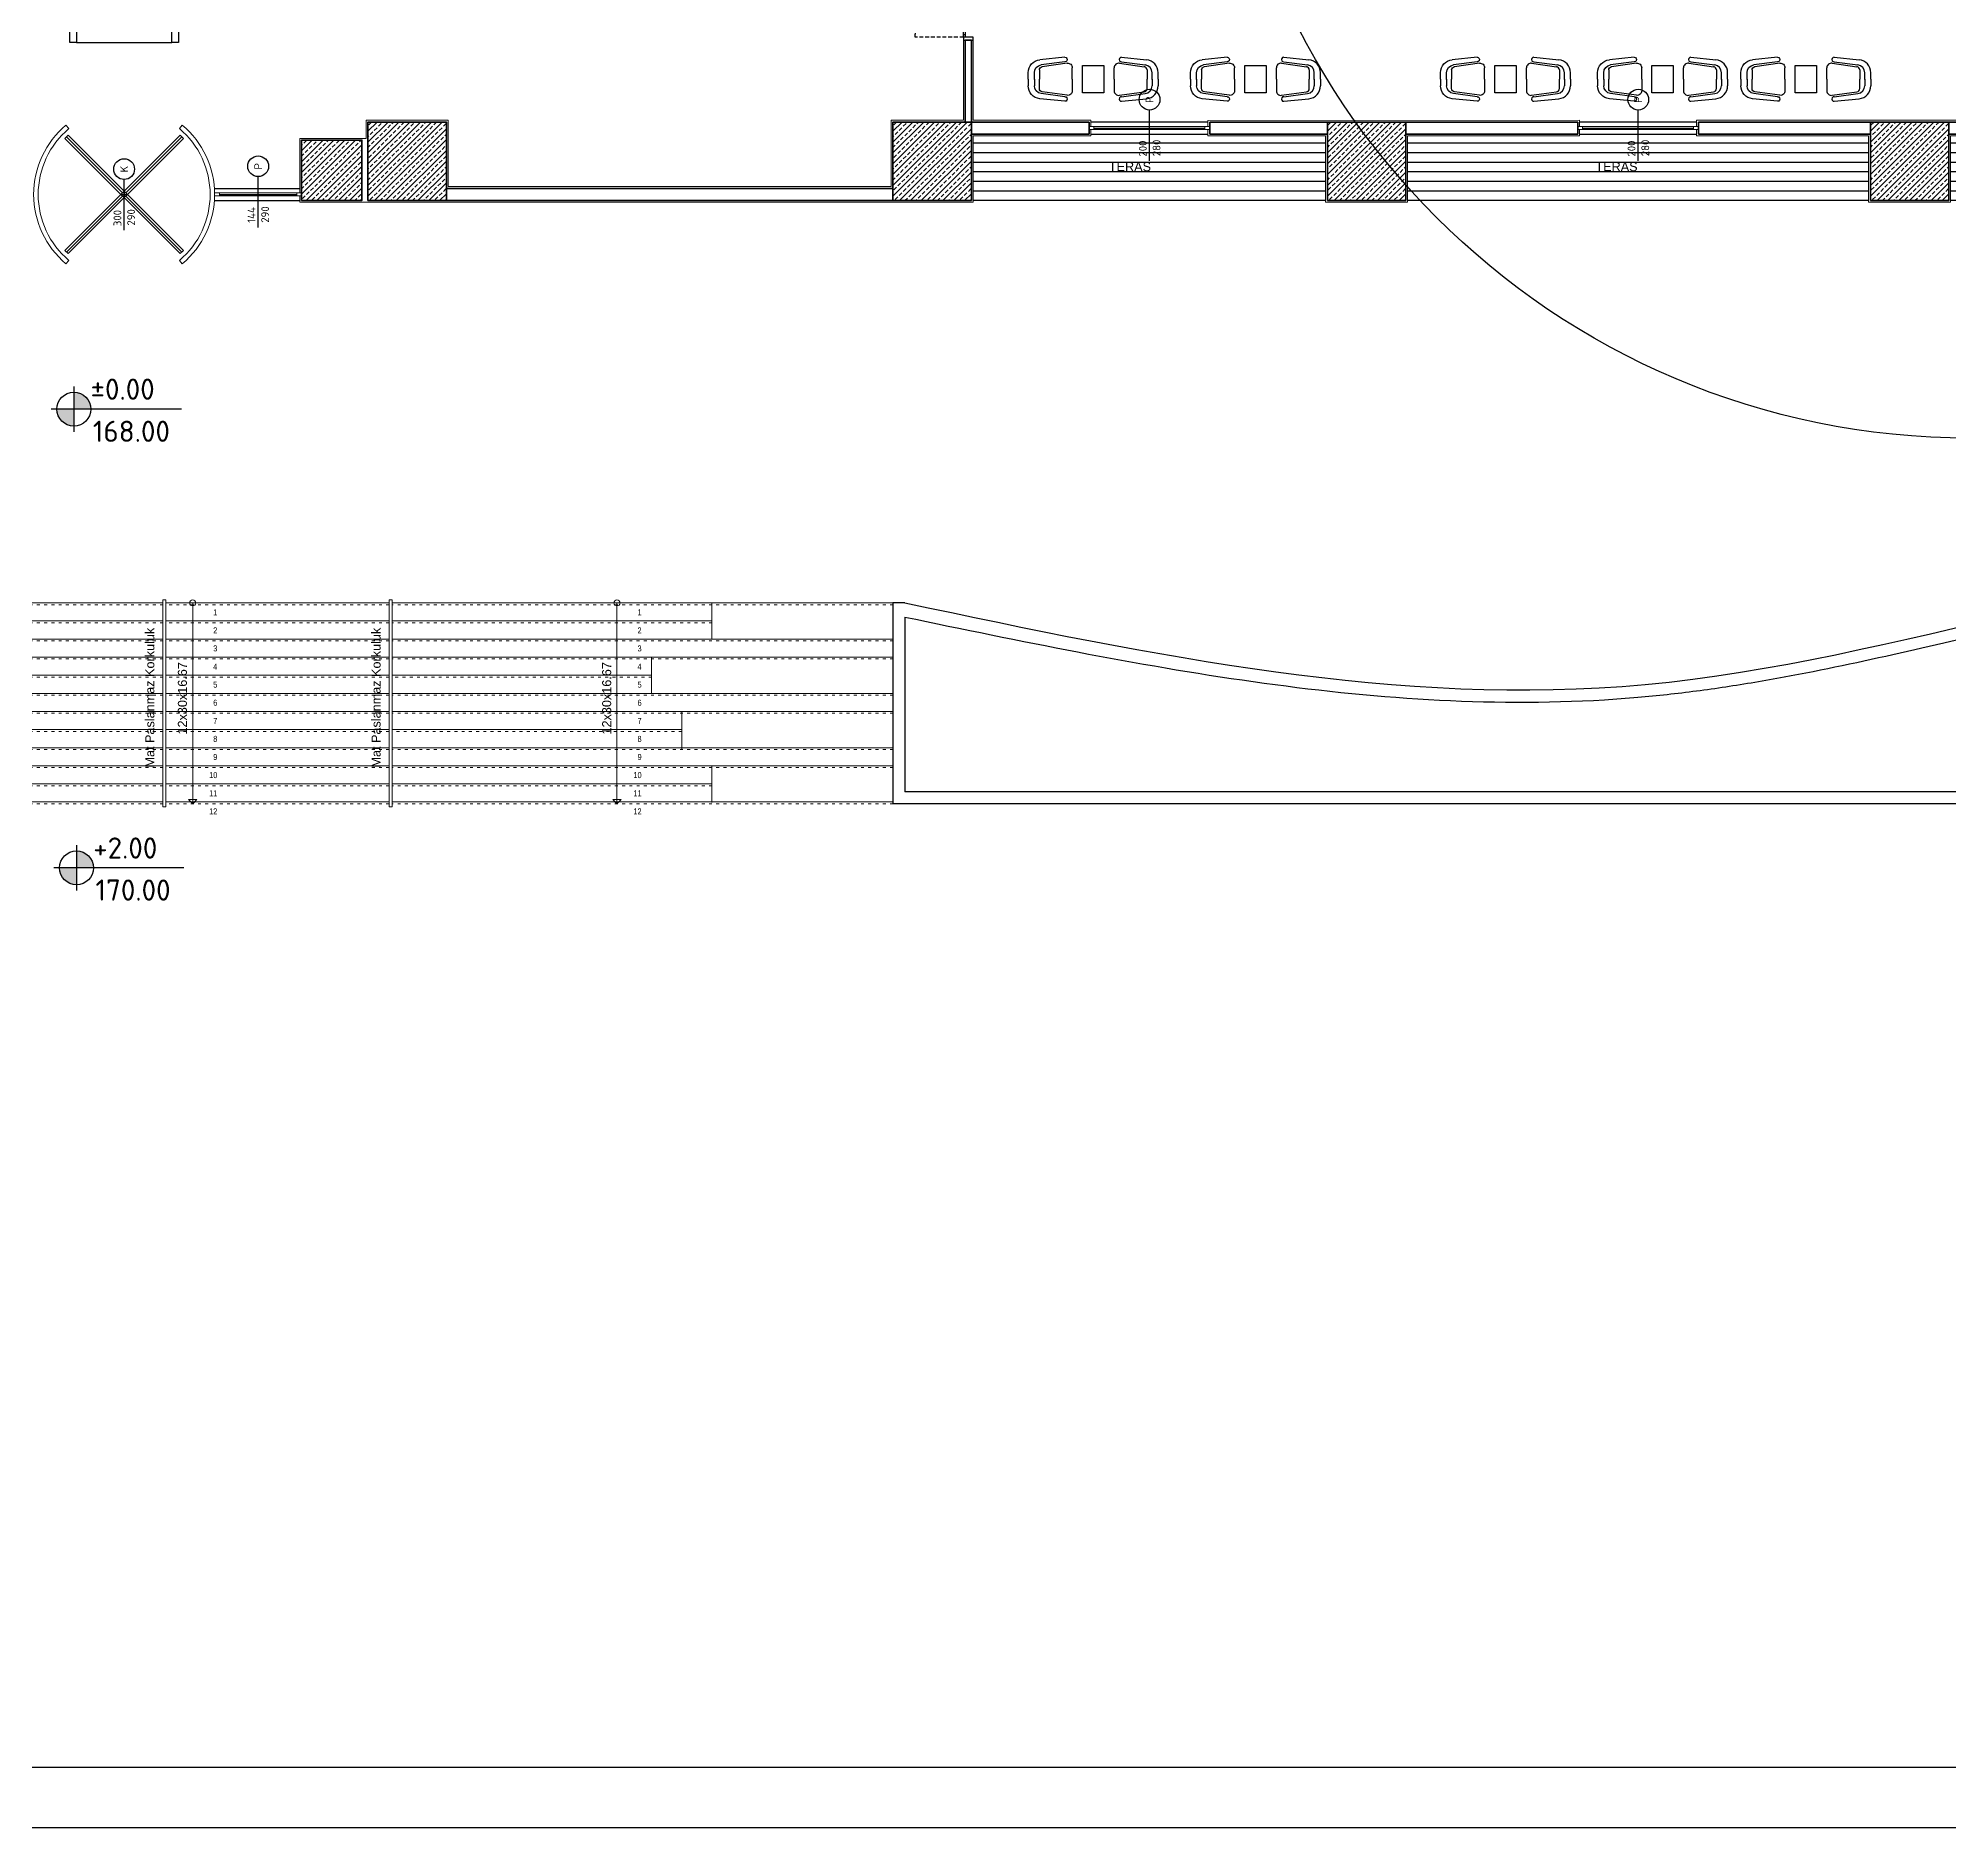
# Model space of a CAD drawing. Header units: millimetres. Extents: x 1443065 to 1517367, y 3763150 to 3779068.
# Drawn here: x 1477247 to 1480416, y 3763150 to 3766116 of the extents above; entities that cross this region are included whole.
import ezdxf
from ezdxf.enums import TextEntityAlignment as Align

# ---------------------------------------------------------------- set-up
doc = ezdxf.new("R2010")
doc.units = ezdxf.units.MM
doc.linetypes.add('ACAD_ISO03W100', pattern=[30, 12, -18])
doc.linetypes.add('HIDDEN', pattern=[9.525, 6.35, -3.175])
for name, color, linetype, lineweight in [('DUVAR', 2, 'Continuous', 35), ('MAHAL', 52, 'Continuous', 13), ('MERDIVEN', 4, 'Continuous', 20), ('SIVA', 3, 'Continuous', 9), ('TASIYICI', 170, 'Continuous', 50), ('TEFRIS', 165, 'Continuous', 15)]:
    doc.layers.add(name, color=color, linetype=linetype, lineweight=lineweight)
for name, color, linetype in [('m-DOG_', 4, 'Continuous'), ('m-DOG_gor', 8, 'Continuous'), ('m-TAR_', 8, 'Continuous'), ('m-TAR_duvar', 8, 'Continuous'), ('m-TFR_vitrifiye', 1, 'Continuous'), ('m-YAZ_kot', 7, 'Continuous'), ('m-YAZ_pafta', 7, 'Continuous'), ('m-YAZ_poz', 7, 'Continuous'), ('TF', 21, 'Continuous')]:
    doc.layers.add(name, color=color, linetype=linetype)
doc.styles.add('mono', font='isocpeur.ttf')
doc.styles.add('olculer', font='romans.shx', dxfattribs={"width": 0.8})
doc.styles.get("Standard").update_dxf_attribs({"font": 'arial.ttf'})

# ---------------------------------------------------------------- blocks, each defined once
blk = doc.blocks.new('m-penpoz')
blk.add_line((0, -1.625), (0, 0))
blk.add_circle((0, 0.332), 0.332)
blk.add_attdef('POZNO', text='', height=0.18).set_placement((0, 0.332), align=Align.MIDDLE)
blk.add_attdef('WIDTH', text='', height=0.18, rotation=90).set_placement((0, -1.625), align=Align.BOTTOM_LEFT)
blk.add_attdef('HEIGHT', text='', height=0.18, rotation=90).set_placement((0.069, -1.625), align=Align.TOP_LEFT)
blk = doc.blocks.new('10E')
at = {"layer": 'TF'}
for p, q in [((-2, 69.4), (-12.1, 69.4)), ((-1.7, 60), (-12.1, 60)), ((-2.3, 60), (8.1, 60)), ((-2, 69.4), (8.1, 69.4)), ((-35.8, 13.2), (-32, 51.4)), ((-28.9, 13.2), (-24, 49.6)), ((-26.6, 9.8), (-21.3, 48)), ((-16.4, 52.3), (-2, 52.3)), ((12.3, 52.3), (-2, 52.3)), ((22.6, 9.8), (17.3, 48)), ((24.8, 13.2), (20, 49.6)), ((31.8, 13.2), (28, 51.4)), ((-2, 1.8), (-19.7, 1.8)), ((-2, 1.8), (15.7, 1.8))]:
    blk.add_line(p, q, dxfattribs=at)
for centre, radius, start, end in [((-12.1, 49.4), 20, 90, 174.2721), ((-12.1, 48), 12, 90, 172.3616), ((8.1, 49.4), 20, 5.7279, 90), ((8.1, 48), 12, 7.6384, 90), ((-16.4, 47.3), 5, 90, 172.113), ((12.3, 47.3), 5, 7.887, 90), ((-32.3, 13), 3.48, 176.4222, 3.5778), ((-19.7, 8.8), 7, 172.113, 270), ((15.7, 8.8), 7, 270, 7.887), ((28.3, 13), 3.48, 176.4222, 3.5778)]:
    blk.add_arc(centre, radius, start, end, dxfattribs=at)
blk = doc.blocks.new('90lık Kqpı')
at = {"layer": 'm-DOG_', "linetype": 'HIDDEN'}
blk.add_line((-8, -5), (-88, -5), dxfattribs=at)
at = {"layer": 'm-DOG_'}
for p, q in [((-5, -8.8), (-8, -8.8)), ((-5, -81.2), (-8, -81.2))]:
    blk.add_line(p, q, dxfattribs=at)
for points in [[(8, 0), (8, -5), (-8, -5), (-8, 0)], [(-8, -5), (-8, -85), (-5, -85), (-5, -5)], [(8, -90), (8, -85), (-8, -85), (-8, -90)]]:
    blk.add_lwpolyline(points, close=True, dxfattribs=at)
at = {"layer": 'm-DOG_', "linetype": 'HIDDEN'}
blk.add_arc((-8, -5), 80, 180, 270, dxfattribs=at)
blk = doc.blocks.new('m-plankot')
h = blk.add_hatch(color=256)
h.paths.add_polyline_path([(0, 0.144), (0, 0), (0.144, 0, 0.414214)])
h.paths.add_polyline_path([(0, -0.144), (0, 0), (-0.144, 0, 0.414214)])
for p, q in [((0, 0.192), (0, -0.192)), ((0.914, 0), (-0.192, 0))]:
    blk.add_line(p, q)
blk.add_circle((0, 0), 0.144)
blk.add_attdef('INCEKOT', (0.187, 0.1), '', height=0.18)
blk.add_attdef('KABAKOT', text='', height=0.18).set_placement((0.187, -0.1), align=Align.TOP_LEFT)

msp = doc.modelspace()

# ---------------------------------------------------------------- hatches: boundary and pattern name
at = {"layer": 'm-TAR_'}
h = msp.add_hatch(dxfattribs=at)
h.set_pattern_fill('LINE', color=256, scale=5)
h.set_pattern_definition([(0, (-13755.824, -59043.389), (0, 15.875), [])])
h.paths.add_polyline_path([(1480417, 3765954.1), (1481183.9, 3765954.1), (1481183.9, 3765847.1), (1480417, 3765847.1)])
h.paths.add_polyline_path([(1479516.9, 3765954.1), (1480281, 3765954.1), (1480281, 3765847.1), (1479516.9, 3765847.1)])
h.paths.add_polyline_path([(1478797, 3765954.1), (1479381, 3765954.1), (1479381, 3765847.1), (1478797, 3765847.1)])
at = {"layer": 'm-TAR_duvar'}
h = msp.add_hatch(dxfattribs=at)
h.set_pattern_fill('ANSI33', color=256, scale=2)
h.set_pattern_definition([(45, (55132.096, -90834.442), (-8.98025612, 8.98025612), []), (45, (55141.076, -90834.442), (-8.98025612, 8.98025612), [6.35, -3.175])])
h.paths.add_polyline_path([(1477794, 3765847.1), (1477924, 3765847.1), (1477924, 3765977.1), (1477794, 3765977.1)])
h = msp.add_hatch(dxfattribs=at)
h.set_pattern_fill('ANSI33', color=256, scale=2)
h.set_pattern_definition([(45, (56002.096, -90834.442), (-8.98025612, 8.98025612), []), (45, (56011.077, -90834.442), (-8.98025612, 8.98025612), [6.35, -3.175])])
h.paths.add_polyline_path([(1478664, 3765847.1), (1478794, 3765847.1), (1478794, 3765977.1), (1478664, 3765977.1)])
h = msp.add_hatch(dxfattribs=at)
h.set_pattern_fill('ANSI33', color=256, scale=2)
h.set_pattern_definition([(45, (56722.095, -90834.442), (-8.98025612, 8.98025612), []), (45, (56731.076, -90834.442), (-8.98025612, 8.98025612), [6.35, -3.175])])
h.paths.add_polyline_path([(1479384, 3765847.1), (1479514, 3765847.1), (1479514, 3765977.1), (1479384, 3765977.1)])
h = msp.add_hatch(dxfattribs=at)
h.set_pattern_fill('ANSI33', color=256, scale=2)
h.set_pattern_definition([(45, (57622.096, -90834.442), (-8.98025612, 8.98025612), []), (45, (57631.076, -90834.442), (-8.98025612, 8.98025612), [6.35, -3.175])])
h.paths.add_polyline_path([(1480284, 3765847.1), (1480414, 3765847.1), (1480414, 3765977.1), (1480284, 3765977.1)])
h = msp.add_hatch(dxfattribs=at)
h.set_pattern_fill('ANSI33', color=256, scale=2)
h.set_pattern_definition([(45, (55132.096, -87954.948), (-8.98025612, 8.98025612), []), (45, (55141.077, -87954.948), (-8.98025612, 8.98025612), [6.35, -3.175])])
h.paths.add_polyline_path([(1477783.9, 3765947.1), (1477683.9, 3765947.1), (1477683.9, 3765847.1), (1477783.9, 3765847.1)])

# ---------------------------------------------------------------- linework, layer by layer
at = {"color": 1}
for points in [[(1479013.6, 3766070.9), (1479013.6, 3766025.5), (1478978.2, 3766025.5), (1478978.2, 3766070.9)], [(1479282.5, 3766070.9), (1479282.5, 3766025.5), (1479247.1, 3766025.5), (1479247.1, 3766070.9)], [(1479696.9, 3766070.9), (1479696.9, 3766025.5), (1479661.5, 3766025.5), (1479661.5, 3766070.9)], [(1479957.3, 3766070.9), (1479957.3, 3766025.5), (1479922, 3766025.5), (1479922, 3766070.9)], [(1480194.7, 3766070.9), (1480194.7, 3766025.5), (1480159.4, 3766025.5), (1480159.4, 3766070.9)]]:
    msp.add_lwpolyline(points, close=True, dxfattribs=at)
at = {"layer": 'DUVAR'}
for p, q in [((1478784, 3766113), (1478784, 3765977.1)), ((1478784, 3766113), (1478794, 3766113)), ((1478794, 3766113), (1478794, 3765977.1)), ((1478794, 3765977.1), (1478989, 3765977.1)), ((1478989, 3765957.1), (1478989, 3765977.1)), ((1479189, 3765977.1), (1479384, 3765977.1)), ((1479189, 3765957.1), (1479189, 3765977.1)), ((1479514, 3765977.1), (1479799, 3765977.1)), ((1479799, 3765957.1), (1479799, 3765977.1)), ((1479999, 3765977.1), (1480284, 3765977.1)), ((1479999, 3765957.1), (1479999, 3765977.1)), ((1480414, 3765977.1), (1480700.5, 3765977.1)), ((1478794, 3765957.1), (1478989, 3765957.1)), ((1479189, 3765957.1), (1479384, 3765957.1)), ((1479514, 3765957.1), (1479799, 3765957.1)), ((1479999, 3765957.1), (1480284, 3765957.1)), ((1480414, 3765957.1), (1480700.5, 3765957.1)), ((1478664, 3765867.1), (1477924, 3765867.1)), ((1478664, 3765847.1), (1477924, 3765847.1))]:
    msp.add_line(p, q, dxfattribs=at)
at = {"layer": 'm-DOG_gor', "linetype": 'Continuous'}
for p, q in [((1479186, 3765977.1), (1478992, 3765977.1)), ((1478997, 3765967.1), (1479181, 3765967.1)), ((1479996, 3765977.1), (1479802, 3765977.1)), ((1479807, 3765967.1), (1479991, 3765967.1)), ((1477294.4, 3765952.5), (1477387.2, 3765859.7)), ((1477392.5, 3765859.7), (1477485.3, 3765952.5)), ((1478992, 3765957.1), (1479186, 3765957.1)), ((1479802, 3765957.1), (1479996, 3765957.1)), ((1477294.4, 3765761.6), (1477387.2, 3765854.4)), ((1477392.5, 3765854.4), (1477485.3, 3765761.6)), ((1477539.5, 3765867.1), (1477680.9, 3765867.1)), ((1477539.5, 3765847.1), (1477680.9, 3765847.1)), ((1477547.9, 3765857.1), (1477676, 3765857.1)), ((1479513.9, 3765847.1), (1479513.9, 3765847.1)), ((1480314, 3765847.1), (1480314, 3765847.1))]:
    msp.add_line(p, q, dxfattribs=at)
at = {"layer": 'm-TAR_'}
msp.add_circle((1480448.2, 3766702.7), 1249.5, dxfattribs=at)
at = {"layer": 'm-TFR_vitrifiye', "color": 1}
msp.add_line((1477311, 3766108.8), (1477468.7, 3766108.8), dxfattribs=at)
at = {"layer": 'm-TFR_vitrifiye'}
for p, q in [((1477384.6, 3765857.1), (1477395.2, 3765857.1)), ((1477389.9, 3765862.4), (1477389.9, 3765851.8)), ((1478664, 3765180.1), (1478664, 3764847.1)), ((1478684, 3765156.6), (1478684, 3764867.1)), ((1481276.9, 3764867.1), (1478684, 3764867.1)), ((1482361.5, 3764847.1), (1478664, 3764847.1))]:
    msp.add_line(p, q, dxfattribs=at)
at = {"layer": 'm-TFR_vitrifiye', "color": 1}
for points in [[(1477299.8, 3766108.8), (1477299.8, 3766245.5), (1477311, 3766245.5), (1477311, 3766108.8)], [(1477468.7, 3766108.8), (1477468.7, 3766245.5), (1477479.9, 3766245.5), (1477479.9, 3766108.8)]]:
    msp.add_lwpolyline(points, close=True, dxfattribs=at)
at = {"layer": 'm-TFR_vitrifiye'}
msp.add_arc((1478664, 3746523.4), 18656.7, 89.93858, 90, dxfattribs=at)
msp.add_spline([(1478684, 3765180.1), (1479910.9, 3765044.8), (1481166.9, 3765266.7), (1482359.3, 3765007.1)], degree=3, dxfattribs=at)
msp.add_open_spline([(1478684, 3765156.6), (1478779.3, 3765136.8), (1478874.7, 3765117), (1479067, 3765080.3), (1479164, 3765063.4), (1479357.9, 3765036), (1479454.9, 3765025.6), (1479648.9, 3765014.4), (1479746, 3765013.7), (1479861.6, 3765020.7), (1479880.1, 3765022), (1479914.9, 3765025.1), (1479931, 3765026.7), (1479963.4, 3765030.2), (1479979.6, 3765032.2), (1480028, 3765038.5), (1480060.3, 3765043.4), (1480157, 3765059.7), (1480221.3, 3765072.7), (1480349.5, 3765100.7), (1480413.5, 3765115.7), (1480561.4, 3765150.6), (1480645.2, 3765170.5), (1480812.3, 3765205.6), (1480895.6, 3765220.9), (1481003.6, 3765234.7), (1481028.6, 3765237.5), (1481074.7, 3765241.7), (1481095.8, 3765243.3), (1481135.3, 3765245.6), (1481153.7, 3765246.4), (1481190.4, 3765247.3), (1481208.8, 3765247.4), (1481263.9, 3765246.9), (1481300.6, 3765245.4), (1481426.2, 3765236.5), (1481515.2, 3765223.9), (1481693.2, 3765189.4), (1481782.3, 3765167.4), (1481960.7, 3765117.5), (1482050, 3765089.5), (1482191.9, 3765042.8), (1482244.6, 3765025), (1482297.2, 3765007.1)], degree=3, knots=[4.085221, 4.085221, 4.085221, 4.085221, 291.056111, 291.056111, 582.112223, 582.112223, 873.168334, 873.168334, 1164.224446, 1164.224446, 1219.858656, 1219.858656, 1268.43745, 1268.43745, 1317.016245, 1317.016245, 1414.173835, 1414.173835, 1608.489014, 1608.489014, 1802.804194, 1802.804194, 2058.816318, 2058.816318, 2314.828442, 2314.828442, 2391.895094, 2391.895094, 2457.271819, 2457.271819, 2514.184618, 2514.184618, 2571.097418, 2571.097418, 2684.923017, 2684.923017, 2960.183989, 2960.183989, 3235.444961, 3235.444961, 3510.705932, 3510.705932, 3672.728108, 3672.728108, 3672.728108, 3672.728108], dxfattribs=at)
at = {"layer": 'm-YAZ_pafta'}
for points in [[(1470576.3, 3773149.7), (1484332.1, 3773149.7), (1484332.1, 3763149.7), (1470576.3, 3763149.7)], [(1470676.3, 3773049.7), (1484232.1, 3773049.7), (1484232.1, 3763249.7), (1470676.3, 3763249.7)]]:
    msp.add_lwpolyline(points, close=True, dxfattribs=at)
at = {"layer": 'MERDIVEN', "linetype": 'ACAD_ISO03W100', "ltscale": 0.4}
for p, q in [((1478797, 3765847.1), (1479381, 3765847.1)), ((1479516.9, 3765847.1), (1480281, 3765847.1)), ((1477454.2, 3765177.1), (1477084.2, 3765177.1)), ((1477829.2, 3765177.1), (1477459.2, 3765177.1)), ((1478664, 3765177.1), (1477834.2, 3765177.1)), ((1477454.2, 3765147.1), (1477084.2, 3765147.1)), ((1477829.2, 3765147.1), (1477459.2, 3765147.1)), ((1478364.1, 3765147.1), (1477834.2, 3765147.1)), ((1477454.2, 3765117.1), (1477084.2, 3765117.1)), ((1477829.2, 3765117.1), (1477459.2, 3765117.1)), ((1478664, 3765117.1), (1477834.2, 3765117.1)), ((1477454.2, 3765087.1), (1477084.2, 3765087.1)), ((1477829.2, 3765087.1), (1477459.2, 3765087.1)), ((1478664, 3765087.1), (1477834.2, 3765087.1)), ((1477454.2, 3765057.1), (1477084.2, 3765057.1)), ((1477829.2, 3765057.1), (1477459.2, 3765057.1)), ((1478264.1, 3765057.1), (1477834.2, 3765057.1)), ((1477454.2, 3765027.1), (1477084.2, 3765027.1)), ((1477829.2, 3765027.1), (1477459.2, 3765027.1)), ((1478664, 3765027.1), (1477834.2, 3765027.1)), ((1477454.2, 3764997.1), (1477084.2, 3764997.1)), ((1477829.2, 3764997.1), (1477459.2, 3764997.1)), ((1478664, 3764997.1), (1477834.2, 3764997.1)), ((1477454.2, 3764967.1), (1477084.2, 3764967.1)), ((1477829.2, 3764967.1), (1477459.2, 3764967.1)), ((1478314.1, 3764967.1), (1477834.2, 3764967.1)), ((1477454.2, 3764937.1), (1477084.2, 3764937.1)), ((1477829.2, 3764937.1), (1477459.2, 3764937.1)), ((1478664, 3764937.1), (1477834.2, 3764937.1)), ((1477454.2, 3764907.1), (1477084.2, 3764907.1)), ((1477829.2, 3764907.1), (1477459.2, 3764907.1)), ((1478664, 3764907.1), (1477834.2, 3764907.1)), ((1477454.2, 3764877.1), (1477084.2, 3764877.1)), ((1477829.2, 3764877.1), (1477459.2, 3764877.1)), ((1478364.1, 3764877.1), (1477834.2, 3764877.1)), ((1477454.2, 3764847.1), (1477084.2, 3764847.1)), ((1477829.2, 3764847.1), (1477459.2, 3764847.1)), ((1478664, 3764847.1), (1477834.2, 3764847.1))]:
    msp.add_line(p, q, dxfattribs=at)
at = {"layer": 'MERDIVEN'}
for p, q in [((1477454.2, 3765180.1), (1477084.2, 3765180.1)), ((1477454.2, 3765185.1), (1477454.2, 3764841.9)), ((1477459.2, 3765185.1), (1477454.2, 3765185.1)), ((1477459.2, 3765185.1), (1477459.2, 3764841.9)), ((1477829.2, 3765180.1), (1477459.2, 3765180.1)), ((1477503.5, 3765180.1), (1477503.5, 3764847.1)), ((1477834.2, 3765185.1), (1477829.2, 3765185.1)), ((1477829.2, 3765185.1), (1477829.2, 3764841.9)), ((1477834.2, 3765185.1), (1477834.2, 3764841.9)), ((1478664, 3765180.1), (1477834.2, 3765180.1)), ((1478206.7, 3765180.1), (1478206.7, 3764847.1)), ((1478364.1, 3765180.1), (1478364.1, 3765120.1)), ((1477454.2, 3765150.1), (1477084.2, 3765150.1)), ((1477829.2, 3765150.1), (1477459.2, 3765150.1)), ((1478364.1, 3765150.1), (1477834.2, 3765150.1)), ((1477454.2, 3765120.1), (1477084.2, 3765120.1)), ((1477829.2, 3765120.1), (1477459.2, 3765120.1)), ((1478664, 3765120.1), (1477834.2, 3765120.1)), ((1477454.2, 3765090.1), (1477084.2, 3765090.1)), ((1477829.2, 3765090.1), (1477459.2, 3765090.1)), ((1478664, 3765090.1), (1477834.2, 3765090.1)), ((1478264.1, 3765090.1), (1478264.1, 3765030.1)), ((1477454.2, 3765060.1), (1477084.2, 3765060.1)), ((1477829.2, 3765060.1), (1477459.2, 3765060.1)), ((1478264.1, 3765060.1), (1477834.2, 3765060.1)), ((1477454.2, 3765030.1), (1477084.2, 3765030.1)), ((1477829.2, 3765030.1), (1477459.2, 3765030.1)), ((1478664, 3765030.1), (1477834.2, 3765030.1)), ((1477454.2, 3765000.1), (1477084.2, 3765000.1)), ((1477829.2, 3765000.1), (1477459.2, 3765000.1)), ((1478664, 3765000.1), (1477834.2, 3765000.1)), ((1478314.1, 3765000.1), (1478314.1, 3764937.1)), ((1477454.2, 3764970.1), (1477084.2, 3764970.1)), ((1477829.2, 3764970.1), (1477459.2, 3764970.1)), ((1478314.1, 3764970.1), (1477834.2, 3764970.1)), ((1477454.2, 3764940.1), (1477084.2, 3764940.1)), ((1477829.2, 3764940.1), (1477459.2, 3764940.1)), ((1478664, 3764940.1), (1477834.2, 3764940.1)), ((1477454.2, 3764910.1), (1477084.2, 3764910.1)), ((1477829.2, 3764910.1), (1477459.2, 3764910.1)), ((1478664, 3764910.1), (1477834.2, 3764910.1)), ((1478364.1, 3764910.1), (1478364.1, 3764849.1)), ((1477454.2, 3764880.1), (1477084.2, 3764880.1)), ((1477829.2, 3764880.1), (1477459.2, 3764880.1)), ((1478364.1, 3764880.1), (1477834.2, 3764880.1)), ((1477454.2, 3764850.1), (1477084.2, 3764850.1)), ((1477454.2, 3764841.9), (1477459.2, 3764841.9)), ((1477829.2, 3764850.1), (1477459.2, 3764850.1)), ((1477503.5, 3764847.1), (1477496.5, 3764854.2)), ((1477510.6, 3764854.2), (1477496.5, 3764854.2)), ((1477503.5, 3764847.1), (1477510.6, 3764854.2)), ((1477829.2, 3764841.9), (1477834.2, 3764841.9)), ((1478664, 3764850.1), (1477834.2, 3764850.1)), ((1478206.7, 3764847.1), (1478199.6, 3764854.2)), ((1478213.8, 3764854.2), (1478199.6, 3764854.2)), ((1478206.7, 3764847.1), (1478213.8, 3764854.2))]:
    msp.add_line(p, q, dxfattribs=at)
for points in [[(1477293.5, 3765972), (1477298.3, 3765966.2, 0.466308), (1477298.3, 3765747.9), (1477293.5, 3765742.2, -0.466308), (1477293.5, 3765972)], [(1477486.3, 3765742.2, 0.466308), (1477486.3, 3765972), (1477481.5, 3765966.2, -0.466308), (1477481.5, 3765747.9), (1477486.3, 3765742.2)]]:
    msp.add_lwpolyline(points, format="xyb", dxfattribs=at)
for points in [[(1478997, 3765969.6), (1478989, 3765969.6), (1478989, 3765964.6), (1478997, 3765964.6)], [(1479181, 3765964.6), (1478997, 3765964.6), (1478997, 3765969.6), (1479181, 3765969.6)], [(1479189, 3765969.6), (1479181, 3765969.6), (1479181, 3765964.6), (1479189, 3765964.6)], [(1479807, 3765969.6), (1479799, 3765969.6), (1479799, 3765964.6), (1479807, 3765964.6)], [(1479991, 3765964.6), (1479807, 3765964.6), (1479807, 3765969.6), (1479991, 3765969.6)], [(1479999, 3765969.6), (1479991, 3765969.6), (1479991, 3765964.6), (1479999, 3765964.6)], [(1477488, 3765764.3), (1477297.1, 3765955.2), (1477297.1, 3765955.2), (1477291.8, 3765949.9), (1477482.7, 3765759)], [(1477488, 3765949.9), (1477297.1, 3765759), (1477297.1, 3765759), (1477291.8, 3765764.3), (1477482.7, 3765955.2)], [(1477539.9, 3765859.6), (1477547.9, 3765859.6), (1477547.9, 3765854.6), (1477539.9, 3765854.6)], [(1477547.9, 3765859.6), (1477675.9, 3765859.6), (1477675.9, 3765854.6), (1477547.9, 3765854.6)], [(1477675.9, 3765859.6), (1477683.9, 3765859.6), (1477683.9, 3765854.6), (1477675.9, 3765854.6)]]:
    msp.add_lwpolyline(points, close=True, dxfattribs=at)
for centre in [(1477503.5, 3765180.1), (1478206.7, 3765180.1)]:
    msp.add_circle(centre, 5, dxfattribs=at)
at = {"layer": 'SIVA'}
for points in [[(1478781, 3766113), (1478781, 3765980.1), (1478661, 3765980.1), (1478661, 3765870.1), (1477927, 3765870.1), (1477927, 3765980.1), (1477791, 3765980.1), (1477791, 3765950.1), (1477680.9, 3765950.1), (1477680.9, 3765859.6)], [(1478992, 3765969.6), (1478992, 3765980.1), (1478797, 3765980.1), (1478797, 3766113)], [(1479802, 3765969.6), (1479802, 3765980.1), (1479186, 3765979.6), (1479186, 3765969.6)], [(1480703.5, 3765969.6), (1480703.5, 3765980.1), (1479996, 3765980.1), (1479996, 3765969.6)], [(1477680.9, 3765854.6), (1477680.9, 3765844.1), (1478797, 3765844.1), (1478797, 3765954.1), (1478992, 3765954.1), (1478992, 3765964.6)], [(1479186, 3765964.6), (1479186, 3765954.1), (1479381, 3765954.1), (1479381, 3765844.1), (1479516.9, 3765844.1), (1479516.9, 3765954.1), (1479802, 3765954.1), (1479802, 3765964.6)], [(1479996, 3765964.6), (1479996, 3765954.1), (1480281, 3765954.1), (1480281, 3765844.1), (1480417, 3765844.1), (1480417, 3765954.1), (1480703.5, 3765954.1), (1480703.5, 3765964.6)]]:
    msp.add_lwpolyline(points, dxfattribs=at)
at = {"layer": 'TASIYICI'}
for points in [[(1477794, 3765847.1), (1477924, 3765847.1), (1477924, 3765977.1), (1477794, 3765977.1)], [(1478664, 3765847.1), (1478794, 3765847.1), (1478794, 3765977.1), (1478664, 3765977.1)], [(1479384, 3765847.1), (1479514, 3765847.1), (1479514, 3765977.1), (1479384, 3765977.1)], [(1480284, 3765847.1), (1480414, 3765847.1), (1480414, 3765977.1), (1480284, 3765977.1)], [(1477683.9, 3765847.1), (1477783.9, 3765847.1), (1477783.9, 3765947.1), (1477683.9, 3765947.1)]]:
    msp.add_lwpolyline(points, close=True, dxfattribs=at)

# ---------------------------------------------------------------- block references
at = {"layer": 'm-YAZ_kot'}
ref = msp.add_blockref('m-plankot', (1477306.6, 3765501.3), dxfattribs=dict(at, xscale=194.90625, yscale=194.90625, zscale=194.90625))
ref.add_attrib('KABAKOT', '168.00', dxfattribs={"layer": '0', "height": 35.08, "rotation": 0, "style": 'mono'}).set_placement((1477337.9, 3765436.5), align=Align.BOTTOM_LEFT)
ref.add_attrib('INCEKOT', '%%P0.00', dxfattribs={"layer": '0', "height": 35.08, "rotation": 0, "style": 'mono'}).set_placement((1477334.2, 3765506.3), align=Align.BOTTOM_LEFT)
ref = msp.add_blockref('m-plankot', (1477310.9, 3764740.8), dxfattribs=dict(at, xscale=194.90625, yscale=194.90625, zscale=194.90625))
ref.add_attrib('KABAKOT', '170.00', dxfattribs={"layer": '0', "height": 35.08, "rotation": 0, "style": 'mono'}).set_placement((1477342.3, 3764676), align=Align.BOTTOM_LEFT)
ref.add_attrib('INCEKOT', '+2.00', dxfattribs={"layer": '0', "height": 35.08, "rotation": 0, "style": 'mono'}).set_placement((1477338.6, 3764745.7), align=Align.BOTTOM_LEFT)
at = {"layer": 'm-YAZ_poz'}
ref = msp.add_blockref('m-penpoz', (1479089.3, 3765997.1), dxfattribs=dict(at, xscale=51.83999999999998, yscale=51.83999999999998, zscale=51.83999999999998, rotation=0.0004505966874108402))
ref.add_attrib('WIDTH', '200', dxfattribs={"layer": '0', "height": 12.96, "rotation": 90, "style": 'mono'}).set_placement((1479088.5, 3765946.5), align=Align.BOTTOM_RIGHT)
ref.add_attrib('HEIGHT', '280', dxfattribs={"layer": '0', "height": 12.96, "rotation": 90, "style": 'mono'}).set_placement((1479111.3, 3765948), align=Align.BOTTOM_RIGHT)
ref.add_attrib('POZNO', 'P', dxfattribs={"layer": '0', "height": 13, "rotation": 90, "style": 'mono'}).set_placement((1479089.3, 3766014.3), align=Align.MIDDLE_CENTER)
ref = msp.add_blockref('m-penpoz', (1479899.3, 3765997.1), dxfattribs=dict(at, xscale=51.83999999999998, yscale=51.83999999999998, zscale=51.83999999999998, rotation=0.0004505966874108402))
ref.add_attrib('WIDTH', '200', dxfattribs={"layer": '0', "height": 12.96, "rotation": 90, "style": 'mono'}).set_placement((1479898.5, 3765946.5), align=Align.BOTTOM_RIGHT)
ref.add_attrib('HEIGHT', '280', dxfattribs={"layer": '0', "height": 12.96, "rotation": 90, "style": 'mono'}).set_placement((1479921.3, 3765948), align=Align.BOTTOM_RIGHT)
ref.add_attrib('POZNO', 'P', dxfattribs={"layer": '0', "height": 13, "rotation": 90, "style": 'mono'}).set_placement((1479899.3, 3766014.3), align=Align.MIDDLE_CENTER)
ref = msp.add_blockref('m-penpoz', (1477389.9, 3765881.9), dxfattribs=dict(at, xscale=51.83999999999998, yscale=51.83999999999998, zscale=51.83999999999998, rotation=0.0004505966874107999))
ref.add_attrib('WIDTH', '300', dxfattribs={"layer": '0', "height": 12.96, "rotation": 90, "style": 'mono'}).set_placement((1477389.1, 3765831.4), align=Align.BOTTOM_RIGHT)
ref.add_attrib('HEIGHT', '290', dxfattribs={"layer": '0', "height": 12.96, "rotation": 90, "style": 'mono'}).set_placement((1477411.9, 3765832.8), align=Align.BOTTOM_RIGHT)
ref.add_attrib('POZNO', 'K', dxfattribs={"layer": '0', "height": 13, "rotation": 90, "style": 'mono'}).set_placement((1477389.9, 3765899.1), align=Align.MIDDLE_CENTER)
ref = msp.add_blockref('m-penpoz', (1477612, 3765886.6), dxfattribs=dict(at, xscale=51.83999999999998, yscale=51.83999999999998, zscale=51.83999999999998, rotation=0.0004505966874107999))
ref.add_attrib('WIDTH', '144', dxfattribs={"layer": '0', "height": 12.96, "rotation": 90, "style": 'mono'}).set_placement((1477611.2, 3765836.1), align=Align.BOTTOM_RIGHT)
ref.add_attrib('HEIGHT', '290', dxfattribs={"layer": '0', "height": 12.96, "rotation": 90, "style": 'mono'}).set_placement((1477634, 3765837.5), align=Align.BOTTOM_RIGHT)
ref.add_attrib('POZNO', 'P', dxfattribs={"layer": '0', "height": 13, "rotation": 90, "style": 'mono'}).set_placement((1477612, 3765903.8), align=Align.MIDDLE_CENTER)
at = {"layer": 'TEFRIS', "color": 6, "lineweight": 18, "xscale": -1, "rotation": 179.9996899918246}
msp.add_blockref('90lık Kqpı', (1478789, 3766113), dxfattribs=at)
at = {"layer": 'TEFRIS', "yscale": 1.08, "zscale": 1.08}
for p, xscale, rotation in [((1478963.2, 3766045.9), -1.08, 90), ((1479028.7, 3766045.9), 1.08, 270), ((1479232.1, 3766045.9), -1.08, 90), ((1479297.6, 3766045.9), 1.08, 270), ((1479646.5, 3766045.9), -1.08, 90), ((1479712, 3766045.9), 1.08, 270), ((1479906.9, 3766045.9), -1.08, 90), ((1479972.4, 3766045.9), 1.08, 270), ((1480144.3, 3766045.9), -1.08, 90), ((1480209.8, 3766045.9), 1.08, 270)]:
    msp.add_blockref('10E', p, dxfattribs=dict(at, xscale=xscale, rotation=rotation))

# ---------------------------------------------------------------- texts
at = {"char_height": 10, "width": 3.598, "attachment_point": 9, "style": 'olculer'}
for s, insert in [('{\\f@Arial Unicode MS|b0|i0|c162|p34;1}', (1477544.3, 3765159.5)), ('{\\f@Arial Unicode MS|b0|i0|c162|p34;1}', (1478247.5, 3765159.5)), ('{\\f@Arial Unicode MS|b0|i0|c162|p34;2}', (1477544.3, 3765129.5)), ('{\\f@Arial Unicode MS|b0|i0|c162|p34;2}', (1478247.5, 3765129.5)), ('{\\f@Arial Unicode MS|b0|i0|c162|p34;4}', (1477544.3, 3765069.5)), ('{\\f@Arial Unicode MS|b0|i0|c162|p34;3}', (1477544.3, 3765099.5)), ('{\\f@Arial Unicode MS|b0|i0|c162|p34;4}', (1478247.5, 3765069.5)), ('{\\f@Arial Unicode MS|b0|i0|c162|p34;3}', (1478247.5, 3765099.5)), ('{\\f@Arial Unicode MS|b0|i0|c162|p34;5}', (1477544.3, 3765039.5)), ('{\\f@Arial Unicode MS|b0|i0|c162|p34;5}', (1478247.5, 3765039.5)), ('{\\f@Arial Unicode MS|b0|i0|c162|p34;6}', (1477544.3, 3765009.5)), ('{\\f@Arial Unicode MS|b0|i0|c162|p34;6}', (1478247.5, 3765009.5)), ('{\\f@Arial Unicode MS|b0|i0|c162|p34;7}', (1477544.3, 3764979.5)), ('{\\f@Arial Unicode MS|b0|i0|c162|p34;7}', (1478247.5, 3764979.5)), ('{\\f@Arial Unicode MS|b0|i0|c162|p34;8}', (1477544.3, 3764949.5)), ('{\\f@Arial Unicode MS|b0|i0|c162|p34;8}', (1478247.5, 3764949.5)), ('{\\f@Arial Unicode MS|b0|i0|c162|p34;9}', (1477544.3, 3764919.5)), ('{\\f@Arial Unicode MS|b0|i0|c162|p34;9}', (1478247.5, 3764919.5)), ('{\\f@Arial Unicode MS|b0|i0|c162|p34;10}', (1477544.3, 3764889.5)), ('{\\f@Arial Unicode MS|b0|i0|c162|p34;10}', (1478247.5, 3764889.5)), ('{\\f@Arial Unicode MS|b0|i0|c162|p34;11}', (1477544.3, 3764859.5)), ('{\\f@Arial Unicode MS|b0|i0|c162|p34;11}', (1478247.5, 3764859.5)), ('{\\f@Arial Unicode MS|b0|i0|c162|p34;12}', (1477544.3, 3764829.5)), ('{\\f@Arial Unicode MS|b0|i0|c162|p34;12}', (1478247.5, 3764829.5))]:
    msp.add_mtext(s, dxfattribs=dict(at, insert=insert))
at = {"layer": 'MAHAL', "char_height": 15, "width": 218.566, "attachment_point": 7}
for insert in [(1479021.9, 3765895.5), (1479828.3, 3765895.5)]:
    msp.add_mtext('{\\f@Arial Unicode MS|b0|i0|c162|p34;TERAS}', dxfattribs=dict(at, insert=insert))
at = {"layer": 'MAHAL', "char_height": 15, "attachment_point": 7, "rotation": 90}
for s, insert, width in [('{\\f@Arial Unicode MS|b0|i0|c162|p34;Mat Paslanmaz Korkuluk}', (1477440.1, 3764907.1), 410.109), ('{\\f@Arial Unicode MS|b0|i0|c162|p34;Mat Paslanmaz Korkuluk}', (1477815.1, 3764907.1), 410.109), ('{\\f@Arial Unicode MS|b0|i0|c162|p34;12x30x16.67}', (1477494.1, 3764961.9), 151.807), ('{\\f@Arial Unicode MS|b0|i0|c162|p34;12x30x16.67}', (1478197.3, 3764961.9), 151.807)]:
    msp.add_mtext(s, dxfattribs=dict(at, insert=insert, width=width))

doc.saveas('drawing.dxf')
